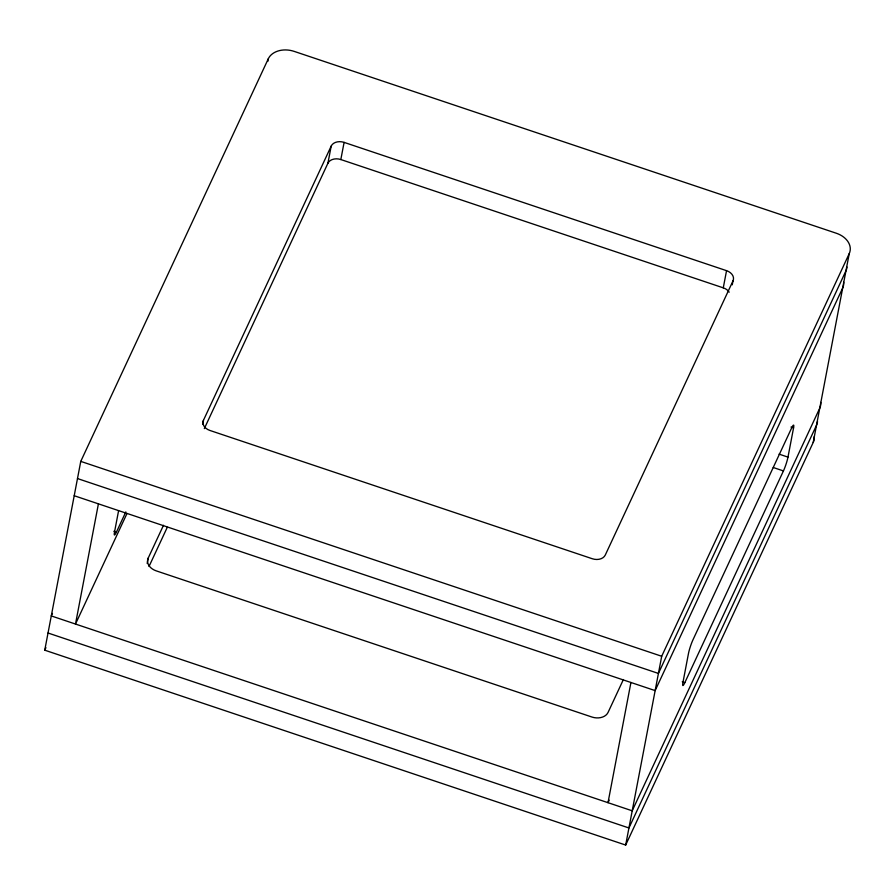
<?xml version="1.0" encoding="UTF-8"?>
<svg xmlns="http://www.w3.org/2000/svg" width="895" height="895" viewBox="0 0 895 895"><rect width="100%" height="100%" fill="white"/><g stroke="black" fill="none" stroke-linecap="round" stroke-linejoin="round"><path stroke-width="1.34" d="M44.75 650.184L80.763 461.384L268.31 58.757A20.585 15.103 10.8 0 1 294.142 51.373L836.344 233.248A20.585 15.103 10.8 0 1 849.232 253.632L813.219 442.432L625.672 845.059L44.75 650.184L45.925 647.656M98.416 503.851L75.493 624.05L126.799 513.909M118.576 510.776L114.493 532.212A10.292 1.275 -71.5 0 0 116.406 532.145L125.826 511.918M147.172 563.414L148.178 558.133L163.494 525.287M267.806 61.397L268.31 58.757M202.717 424.241L203.467 420.27L331.195 146.075A10.292 7.552 10.8 0 1 344.105 142.383L726.55 270.67A10.292 7.552 10.8 0 1 733.005 280.862L732.244 284.823M204.317 428.604L327.917 163.248L331.195 146.075M327.917 163.248A10.292 7.552 10.8 0 1 340.827 159.545L344.105 142.383M630.93 682.482L608.007 802.681L609.182 800.152M729.179 292.173A10.292 7.552 10.8 0 0 723.272 287.843L726.55 270.67M625.672 845.059L661.696 656.259L849.232 253.632M793.552 427.922A10.292 1.275 -71.5 0 0 791.627 428L693.01 639.724A10.292 1.275 -71.5 0 0 688.468 653.529L682.896 682.728A10.292 1.275 -71.5 0 0 684.82 682.65L783.438 470.927A10.292 1.275 -71.5 0 0 787.98 457.121L793.552 427.922L791.001 427.072M52.469 613.399L51.283 615.928L632.206 810.803L819.753 408.176A20.585 15.103 10.8 0 0 820.76 402.37M149.029 566.457L167.287 527.289M733.005 280.862L605.277 555.057A10.292 7.552 10.8 0 1 592.356 558.76L209.922 430.461A10.292 7.552 10.8 0 1 203.467 420.27M623.379 679.551L608.074 712.409A12.866 9.442 10.8 0 1 591.931 717.029L156.233 570.865A12.866 9.442 10.8 0 1 148.178 558.133M340.827 159.545L723.272 287.843M779.064 454.123L787.98 457.121M773.246 467.503L783.438 470.927M80.763 461.384L661.696 656.259M77.485 478.556L658.418 673.432L845.965 270.805A20.585 15.103 10.8 0 0 846.972 266.99M682.27 681.8L684.82 682.65M74.218 495.729L655.14 690.604L842.687 287.977A20.585 15.103 10.8 0 0 843.683 282.171M113.866 531.283L116.406 532.145M48.028 633.011L628.939 827.976L816.497 425.259A20.585 15.103 10.8 0 0 817.515 421.444M814.226 436.626A20.585 15.103 10.8 0 1 813.219 442.432"/></g></svg>
